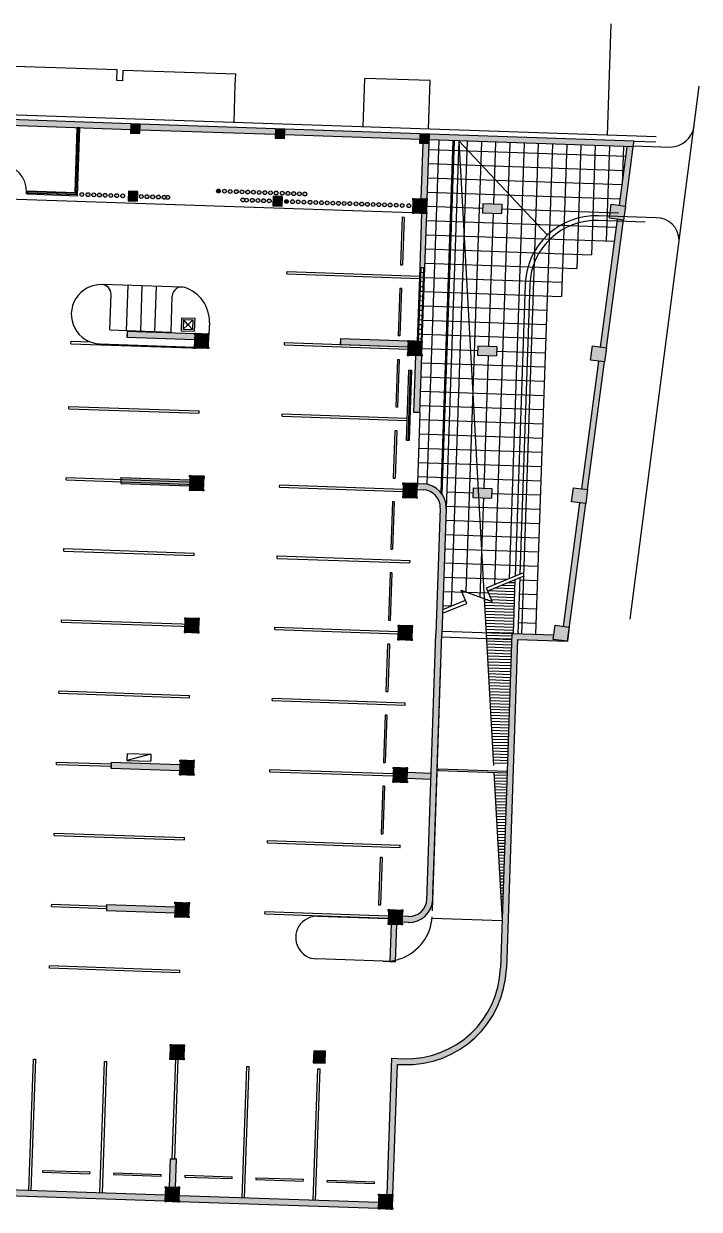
# Model space of a CAD drawing. Extents: x -28 to 131, y -33 to 63.
# Drawn here: x 102.03 to 130.51, y 3.71 to 53.69 of the extents above; entities that cross this region are included whole.
import ezdxf

# ---------------------------------------------------------------- set-up
doc = ezdxf.new("R2010")
doc.units = 0
doc.header["$LTSCALE"] = 10
doc.layers.add('arq-proyeccion edificios anexos', color=8, linetype='Continuous')

# ---------------------------------------------------------------- blocks, each defined once
blk = doc.blocks.new('Torre Sur Sótano')
h = blk.add_hatch(color=256)
h.paths.add_polyline_path([(24.668, 9.559), (24.659, 9.309), (30.356, 9.113), (30.364, 9.363)])
h.paths.add_polyline_path([(30.764, 9.35), (30.755, 9.1), (36.252, 8.911), (36.261, 9.161)])
h.paths.add_polyline_path([(36.661, 9.147), (36.652, 8.897), (42.349, 8.702), (42.357, 8.951)])
h.paths.add_polyline_path([(42.757, 8.938), (42.748, 8.688), (48.445, 8.492), (48.454, 8.742)])
h.paths.add_polyline_path([(48.853, 8.728), (48.845, 8.478), (57.448, 8.183), (57.481, 8.432)])
for points in [[(36.661, 9.147), (36.261, 9.161), (36.247, 8.761), (36.647, 8.747)], [(42.757, 8.938), (42.357, 8.951), (42.343, 8.552), (42.743, 8.538)], [(48.853, 8.728), (48.454, 8.742), (48.44, 8.342), (48.84, 8.329)], [(48.84, 8.329), (48.59, 8.337), (48.509, 5.989), (48.759, 5.98)], [(57.448, 8.183), (57.197, 8.192), (56.868, 5.725), (57.116, 5.691)], [(36.563, 6.299), (36.163, 6.312), (36.149, 5.913), (36.549, 5.899)], [(40.043, 6.321, 1), (39.883, 6.327, 1)], [(42.659, 6.089), (42.259, 6.103), (42.246, 5.703), (42.645, 5.69)], [(48.759, 5.98), (48.159, 6.001), (48.139, 5.401), (48.738, 5.38)], [(42.908, 5.881, 1), (42.748, 5.886, 1)], [(48.46, 3.089), (48.659, 3.082), (48.738, 5.38), (48.539, 5.387)], [(36.11, 0.411), (36.102, 0.161), (38.95, 0.063), (38.959, 0.313)], [(39.558, 0.292), (38.959, 0.313), (38.938, -0.287), (39.538, -0.307)], [(48.553, -0.017), (47.953, 0.004), (47.933, -0.596), (48.532, -0.616)], [(48.532, -0.616), (48.283, -0.608), (48.2, -3.006), (48.45, -3.015)], [(56.24, -0.879), (55.993, -0.846), (55.276, -6.228), (55.524, -6.261)], [(39.352, -5.704), (38.753, -5.683), (38.732, -6.283), (39.332, -6.304)], [(48.347, -6.013), (47.747, -5.992), (47.727, -6.592), (48.327, -6.613)], [(48.746, -23.537, -0.414214), (47.971, -24.261), (47.721, -24.252), (47.712, -24.502), (47.962, -24.511, 0.414214), (48.996, -23.546), (49.38, -12.352), (49.562, -7.055, 0.414214), (48.597, -6.022), (48.347, -6.013), (48.339, -6.263), (48.588, -6.271, -0.414214), (49.312, -7.047), (49.13, -12.344)], [(55.444, -6.856), (55.197, -6.823), (54.503, -12.031), (54.751, -12.064)], [(39.146, -11.701), (38.547, -11.68), (38.526, -12.28), (39.126, -12.3)], [(48.141, -12.009), (47.542, -11.989), (47.521, -12.589), (48.121, -12.609)], [(38.335, -17.851), (35.437, -17.752), (35.428, -18.002), (38.326, -18.101)], [(38.941, -17.697), (38.341, -17.676), (38.32, -18.276), (38.92, -18.297)], [(47.935, -18.006), (47.336, -17.985), (47.315, -18.585), (47.915, -18.606)], [(51.848, -26.445, -0.414214), (47.765, -30.257), (47.265, -30.24), (47.263, -30.29), (49.043, -30.351, 0.326113), (52.098, -26.454), (52.372, -18.458), (52.122, -18.45)], [(48.92, -18.465), (48.929, -18.215), (47.929, -18.181), (47.921, -18.431)], [(38.129, -23.858), (35.24, -23.759), (35.232, -24.008), (38.12, -24.108)], [(38.735, -23.693), (38.135, -23.673), (38.114, -24.273), (38.714, -24.293)], [(47.729, -24.002), (47.13, -23.982), (47.109, -24.581), (47.709, -24.602)], [(47.484, -24.594), (47.234, -24.586), (47.18, -26.156), (47.43, -26.165)], [(38.529, -29.69), (37.929, -29.669), (37.908, -30.269), (38.508, -30.29)], [(44.473, -29.944), (43.974, -29.927), (43.957, -30.427), (44.456, -30.444)], [(47.068, -35.987), (47.317, -35.995), (47.506, -30.499), (47.756, -30.507, 0.077616), (49.043, -30.351), (47.263, -30.29)], [(38.323, -35.686), (37.723, -35.666), (37.702, -36.265), (38.302, -36.286)], [(47.317, -35.995), (46.718, -35.975), (46.697, -36.574), (47.297, -36.595)]]:
    blk.add_hatch(color=256).paths.add_polyline_path(points)
h = blk.add_hatch(color=256)
h.paths.add_polyline_path([(36.001, 6.118, 1), (35.841, 6.123, 1)])
h.paths.add_polyline_path([(35.75, 6.127, 1), (35.59, 6.132, 1)])
h.paths.add_polyline_path([(35.338, 6.141, 1), (35.498, 6.135, 1)])
h.paths.add_polyline_path([(35.098, 6.149, 1), (35.258, 6.143, 1)])
h.paths.add_polyline_path([(34.859, 6.157, 1), (35.018, 6.152, 1)])
h.paths.add_polyline_path([(34.779, 6.16, 1), (34.619, 6.165, 1)])
h.paths.add_polyline_path([(34.539, 6.168, 1), (34.379, 6.174, 1)])
h.paths.add_polyline_path([(34.28, 6.177, 1), (34.12, 6.183, 1)])
h = blk.add_hatch(color=256)
edge = h.paths.add_edge_path()
edge.add_arc((37.825, 6.055), 0.08, 0, 360)
edge = h.paths.add_edge_path()
edge.add_arc((37.664, 6.061), 0.08, 0, 360)
edge = h.paths.add_edge_path()
edge.add_arc((37.425, 6.069), 0.08, 0, 360)
edge = h.paths.add_edge_path()
edge.add_arc((37.185, 6.077), 0.08, 0, 360)
edge = h.paths.add_edge_path()
edge.add_arc((36.945, 6.086), 0.08, 0, 360)
edge = h.paths.add_edge_path()
edge.add_arc((36.705, 6.094), 0.08, 0, 360)
h = blk.add_hatch(color=256)
h.paths.add_polyline_path([(40.293, 6.313, 1), (40.134, 6.318, 1)])
h.paths.add_polyline_path([(40.533, 6.305, 1), (40.373, 6.31, 1)])
h.paths.add_polyline_path([(40.792, 6.296, 1), (40.633, 6.301, 1)])
h.paths.add_polyline_path([(41.032, 6.287, 1), (40.872, 6.293, 1)])
h.paths.add_polyline_path([(41.272, 6.279, 1), (41.112, 6.285, 1)])
h.paths.add_polyline_path([(41.512, 6.271, 1), (41.352, 6.276, 1)])
h.paths.add_polyline_path([(41.752, 6.263, 1), (41.592, 6.268, 1)])
h.paths.add_polyline_path([(41.992, 6.255, 1), (41.832, 6.26, 1)])
h.paths.add_polyline_path([(42.232, 6.246, 1), (42.072, 6.252, 1)])
h.paths.add_polyline_path([(42.471, 6.238, 1), (42.312, 6.244, 1)])
h.paths.add_polyline_path([(42.731, 6.229, 1), (42.571, 6.235, 1)])
h.paths.add_polyline_path([(42.97, 6.221, 1), (42.811, 6.226, 1)])
h.paths.add_polyline_path([(43.21, 6.213, 1), (43.05, 6.218, 1)])
h.paths.add_polyline_path([(43.45, 6.204, 1), (43.29, 6.21, 1)])
h.paths.add_polyline_path([(43.678, 6.197, 1), (43.518, 6.202, 1)])
h = blk.add_hatch(color=256)
edge = h.paths.add_edge_path()
edge.add_arc((40.983, 5.947), 0.08, 0, 360)
edge = h.paths.add_edge_path()
edge.add_arc((41.144, 5.941), 0.08, 0, 360)
edge = h.paths.add_edge_path()
edge.add_arc((41.384, 5.933), 0.08, 0, 360)
edge = h.paths.add_edge_path()
edge.add_arc((41.624, 5.925), 0.08, 0, 360)
edge = h.paths.add_edge_path()
edge.add_arc((41.864, 5.917), 0.08, 0, 360)
edge = h.paths.add_edge_path()
edge.add_arc((42.103, 5.908), 0.08, 0, 360)
h = blk.add_hatch(color=256)
h.paths.add_polyline_path([(43.002, 5.877, 1), (43.162, 5.872, 1)])
h.paths.add_polyline_path([(43.242, 5.869, 1), (43.402, 5.864, 1)])
h.paths.add_polyline_path([(43.482, 5.861, 1), (43.642, 5.856, 1)])
h.paths.add_polyline_path([(43.741, 5.852, 1), (43.901, 5.847, 1)])
h.paths.add_polyline_path([(43.981, 5.844, 1), (44.141, 5.838, 1)])
h.paths.add_polyline_path([(44.381, 5.83, 1), (44.221, 5.836, 1)])
h.paths.add_polyline_path([(44.46, 5.827, 1), (44.62, 5.822, 1)])
h.paths.add_polyline_path([(44.86, 5.814, 1), (44.7, 5.819, 1)])
h.paths.add_polyline_path([(45.1, 5.805, 1), (44.94, 5.811, 1)])
h.paths.add_polyline_path([(45.34, 5.797, 1), (45.18, 5.803, 1)])
h.paths.add_polyline_path([(45.58, 5.789, 1), (45.42, 5.794, 1)])
h.paths.add_polyline_path([(45.839, 5.78, 1), (45.679, 5.786, 1)])
h.paths.add_polyline_path([(46.079, 5.772, 1), (45.919, 5.777, 1)])
h.paths.add_polyline_path([(46.159, 5.769, 1), (46.319, 5.764, 1)])
h.paths.add_polyline_path([(46.399, 5.761, 1), (46.559, 5.755, 1)])
h.paths.add_polyline_path([(46.798, 5.747, 1), (46.638, 5.753, 1)])
h.paths.add_polyline_path([(46.878, 5.744, 1), (47.038, 5.739, 1)])
h.paths.add_polyline_path([(47.278, 5.731, 1), (47.118, 5.736, 1)])
h.paths.add_polyline_path([(47.528, 5.722, 1), (47.368, 5.728, 1)])
h.paths.add_polyline_path([(47.782, 5.713, 1), (47.622, 5.719, 1)])
h.paths.add_polyline_path([(47.904, 5.709, 1), (48.064, 5.704, 1)])
h = blk.add_hatch(color=256)
h.paths.add_polyline_path([(51.904, 5.772), (51.104, 5.799), (51.097, 5.599), (51.897, 5.572)])
h.paths.add_polyline_path([(51.897, 5.572), (51.097, 5.599), (51.09, 5.4), (51.89, 5.372)])
h = blk.add_hatch(color=256)
h.paths.add_polyline_path([(57.116, 5.691), (56.521, 5.771), (56.454, 5.265), (57.056, 5.245)])
h.paths.add_polyline_path([(57.056, 5.245), (56.454, 5.265), (56.442, 5.176), (57.037, 5.097)])
h = blk.add_hatch(color=256)
h.paths.add_polyline_path([(57.037, 5.097), (56.789, 5.13), (56.779, 5.054), (57.03, 5.046)])
h.paths.add_polyline_path([(57.03, 5.046), (56.779, 5.054), (56.072, -0.252), (56.32, -0.285)])
h = blk.add_hatch(color=256)
h.paths.add_polyline_path([(47.945, -0.246), (47.953, 0.004), (45.105, 0.102), (45.096, -0.148)])
h.paths.add_polyline_path([(35.848, -5.759), (35.84, -6.009), (38.738, -6.108), (38.747, -5.858)])
h = blk.add_hatch(color=256)
h.paths.add_polyline_path([(51.698, -0.225), (50.898, -0.197), (50.891, -0.397), (51.691, -0.424)])
h.paths.add_polyline_path([(51.691, -0.424), (50.891, -0.397), (50.884, -0.597), (51.684, -0.624)])
h = blk.add_hatch(color=256)
h.paths.add_polyline_path([(56.32, -0.285), (55.725, -0.205), (55.678, -0.561), (56.28, -0.582)])
h.paths.add_polyline_path([(56.28, -0.582), (55.678, -0.561), (55.646, -0.8), (56.24, -0.879)])
h = blk.add_hatch(color=256)
h.paths.add_polyline_path([(51.492, -6.221), (50.692, -6.194), (50.685, -6.393), (51.485, -6.421)])
h.paths.add_polyline_path([(51.485, -6.421), (50.685, -6.393), (50.679, -6.593), (51.478, -6.621)])
h = blk.add_hatch(color=256)
h.paths.add_polyline_path([(55.524, -6.261), (54.929, -6.182), (54.881, -6.538), (55.484, -6.558)])
h.paths.add_polyline_path([(55.484, -6.558), (54.881, -6.538), (54.85, -6.776), (55.444, -6.856)])
h = blk.add_hatch(color=256)
h.paths.add_polyline_path([(54.751, -12.064), (54.156, -11.985), (54.085, -12.514), (54.688, -12.534)])
h.paths.add_polyline_path([(54.688, -12.534), (54.085, -12.514), (54.077, -12.58), (54.671, -12.659)])
h = blk.add_hatch(color=256)
h.paths.add_polyline_path([(54.077, -12.58), (54.085, -12.514), (52.328, -12.453), (52.122, -18.45), (52.372, -18.458), (52.574, -12.587), (54.671, -12.659)])
h.paths.add_polyline_path([(54.102, -12.389), (52.333, -12.329), (52.328, -12.453), (54.085, -12.514)])
h = blk.add_hatch(color=256)
h.paths.add_polyline_path([(38.189, -34.481), (38.064, -34.477), (38.023, -35.676), (38.148, -35.68)])
h.paths.add_polyline_path([(38.064, -34.477), (37.939, -34.473), (37.898, -35.672), (38.023, -35.676)])
h = blk.add_hatch(color=256)
h.paths.add_polyline_path([(37.711, -36.016), (29.316, -35.727), (29.307, -35.977), (37.702, -36.265)])
h.paths.add_polyline_path([(46.706, -36.325), (38.311, -36.036), (38.302, -36.286), (46.697, -36.574)])
for p, q in [((56.356, 8.672), (56.517, 13.378)), ((35.688, 11.432), (30.941, 11.595)), ((35.673, 10.982), (35.688, 11.432)), ((35.923, 10.973), (35.938, 11.423)), ((35.938, 11.423), (40.685, 11.26)), ((40.67, 10.81), (40.685, 11.26)), ((46.062, 9.026), (46.132, 11.073)), ((48.881, 10.979), (46.132, 11.073)), ((35.923, 10.973), (35.673, 10.982)), ((40.615, 9.213), (40.67, 10.81)), ((48.81, 8.932), (48.881, 10.979)), ((57.321, -11.719), (60.231, 10.744)), ((58.411, 8.602), (24.275, 9.774)), ((36.252, 8.911), (30.755, 9.1)), ((36.261, 9.161), (30.764, 9.35)), ((42.357, 8.951), (36.661, 9.147)), ((33.994, 8.989), (33.9, 6.25)), ((33.928, 6.219), (34.023, 8.987)), ((33.987, 6.157), (34.084, 8.985)), ((34.113, 8.984), (33.994, 8.989)), ((34.015, 6.126), (34.113, 8.984)), ((42.349, 8.702), (36.652, 8.897)), ((48.445, 8.492), (42.748, 8.688)), ((48.454, 8.742), (42.757, 8.938)), ((57.481, 8.432), (48.853, 8.728)), ((48.509, 5.989), (48.59, 8.337)), ((49.245, 8.465), (48.746, -6.038)), ((48.759, 5.98), (48.84, 8.329)), ((48.831, 8.079), (57.144, 7.793)), ((57.448, 8.183), (48.845, 8.478)), ((49.844, 8.444), (49.335, -6.386)), ((49.894, 8.442), (49.383, -6.449)), ((50.094, 8.436), (49.562, -7.055)), ((50.444, 8.424), (49.771, -11.174)), ((53.83, 4.467), (50.094, 8.436)), ((50.094, 8.436), (51.164, -10.855)), ((51.043, 8.403), (50.392, -10.574)), ((51.643, 8.382), (51.554, 5.784)), ((52.243, 8.362), (51.603, -10.27)), ((52.842, 8.341), (52.212, -10.019)), ((53.442, 8.321), (52.816, -9.919)), ((54.042, 8.3), (53.332, -12.363)), ((54.641, 8.279), (54.422, 1.883)), ((55.241, 8.259), (55.063, 3.062)), ((55.841, 8.238), (55.683, 3.641)), ((56.44, 8.218), (56.303, 4.22)), ((56.868, 5.725), (57.197, 8.192)), ((57.04, 8.197), (56.985, 6.605)), ((57.116, 5.691), (57.448, 8.183)), ((57.448, 8.183), (57.481, 8.432)), ((57.454, 8.233), (58.995, 8.18)), ((57.481, 8.432), (58.394, 8.401)), ((48.81, 7.479), (57.064, 7.196)), ((48.79, 6.879), (56.984, 6.598)), ((48.539, 5.387), (24.753, 6.204)), ((31.867, 6.21), (31.87, 6.31)), ((31.907, 6.209), (31.867, 6.21)), ((31.87, 6.31), (31.91, 6.308)), ((31.911, 6.318), (31.907, 6.199)), ((31.911, 6.318), (31.907, 6.199)), ((31.91, 6.308), (31.907, 6.209)), ((31.907, 6.199), (34.015, 6.126)), ((33.987, 6.157), (31.908, 6.228)), ((33.928, 6.219), (31.91, 6.289)), ((33.9, 6.25), (31.911, 6.318)), ((48.769, 6.28), (56.905, 6)), ((48.749, 5.68), (48.549, 5.687)), ((48.749, 5.68), (51.097, 5.599)), ((51.104, 5.799), (51.09, 5.4)), ((51.104, 5.799), (51.904, 5.772)), ((51.904, 5.772), (51.89, 5.372)), ((51.897, 5.572), (56.825, 5.403)), ((56.442, 5.176), (56.521, 5.771)), ((56.521, 5.771), (57.116, 5.691)), ((57.116, 5.691), (57.037, 5.097)), ((47.707, 5.216), (47.638, 3.217)), ((47.782, 5.213), (47.707, 5.216)), ((47.782, 5.213), (47.713, 3.214)), ((48.46, 3.089), (48.539, 5.387)), ((48.659, 3.082), (48.738, 5.38)), ((48.728, 5.08), (56.745, 4.805)), ((51.09, 5.4), (51.89, 5.372)), ((51.54, 5.384), (51.348, -0.213)), ((57.943, 5.014), (55.982, 5.081)), ((58.419, 5.198), (55.989, 5.281)), ((56.072, -0.252), (56.789, 5.13)), ((56.32, -0.285), (57.037, 5.097)), ((57.037, 5.097), (56.442, 5.176)), ((48.707, 4.481), (56.666, 4.208)), ((48.687, 3.881), (55.683, 3.641)), ((47.638, 3.217), (47.713, 3.214)), ((48.353, -0.01), (48.46, 3.089)), ((48.393, -0.011), (48.5, 3.087)), ((48.659, 3.082), (48.46, 3.089)), ((48.513, -0.015), (48.619, 3.083)), ((48.553, -0.017), (48.659, 3.082)), ((48.666, 3.282), (55.063, 3.062)), ((42.847, 2.831), (42.851, 2.931)), ((42.847, 2.831), (48.444, 2.639)), ((42.851, 2.931), (48.448, 2.739)), ((48.646, 2.682), (48.446, 2.689)), ((48.653, 2.882), (48.453, 2.889)), ((48.646, 2.682), (54.442, 2.483)), ((35.082, 2.393), (38.406, 2.279)), ((36.081, 0.428), (36.147, 2.357)), ((36.081, 0.428), (36.147, 2.357)), ((36.081, 0.428), (36.147, 2.357)), ((36.081, 0.428), (36.147, 2.357)), ((36.681, 0.407), (36.747, 2.336)), ((36.681, 0.407), (36.747, 2.336)), ((36.681, 0.407), (36.747, 2.336)), ((36.681, 0.407), (36.747, 2.336)), ((37.28, 0.387), (37.346, 2.315)), ((37.28, 0.387), (37.346, 2.315)), ((37.28, 0.387), (37.346, 2.315)), ((37.28, 0.387), (37.346, 2.315)), ((47.604, 2.217), (47.536, 0.219)), ((47.679, 2.215), (47.604, 2.217)), ((47.679, 2.215), (47.61, 0.216)), ((48.625, 2.082), (48.425, 2.089)), ((48.632, 2.282), (48.432, 2.289)), ((48.639, 2.482), (48.439, 2.489)), ((48.625, 2.082), (54.422, 1.883)), ((52.888, 2.386), (52.466, -9.914)), ((53.088, 2.379), (52.669, -9.83)), ((35.38, 0.468), (35.432, 1.964)), ((37.96, 0.379), (38.012, 1.892)), ((48.611, 1.682), (48.412, 1.689)), ((48.618, 1.882), (48.418, 1.889)), ((48.591, 1.083), (48.391, 1.09)), ((48.598, 1.283), (48.398, 1.29)), ((48.605, 1.483), (48.405, 1.489)), ((48.605, 1.483), (53.801, 1.304)), ((38.406, 0.98), (38.387, 0.431)), ((38.406, 0.98), (38.956, 0.961)), ((38.478, 0.903), (38.465, 0.503)), ((38.465, 0.503), (38.65, 0.676)), ((38.465, 0.503), (38.864, 0.489)), ((38.651, 0.717), (38.478, 0.903)), ((38.478, 0.903), (38.878, 0.889)), ((38.864, 0.489), (38.691, 0.675)), ((38.692, 0.716), (38.878, 0.889)), ((38.878, 0.889), (38.864, 0.489)), ((38.956, 0.961), (38.937, 0.412)), ((39.575, 0.78), (39.559, 0.309)), ((48.577, 0.683), (48.377, 0.69)), ((48.584, 0.883), (48.384, 0.89)), ((48.584, 0.883), (53.781, 0.704)), ((35.38, 0.468), (37.96, 0.379)), ((36.11, 0.411), (36.102, 0.161)), ((36.102, 0.161), (38.95, 0.063)), ((36.11, 0.411), (36.104, 0.211)), ((36.11, 0.411), (38.959, 0.313)), ((38.387, 0.431), (38.937, 0.412)), ((45.105, 0.102), (45.096, -0.148)), ((45.105, 0.102), (45.098, -0.098)), ((45.105, 0.102), (47.953, 0.004)), ((47.61, 0.216), (47.536, 0.219)), ((48.556, 0.083), (48.357, 0.09)), ((48.563, 0.283), (48.363, 0.29)), ((48.57, 0.483), (48.37, 0.49)), ((48.563, 0.283), (53.76, 0.105)), ((33.741, -0.111), (33.745, -0.011)), ((33.741, -0.111), (39.238, -0.3)), ((33.745, -0.011), (34.558, -0.039)), ((34.96, -0.12), (38.969, -0.258)), ((42.744, -0.167), (42.748, -0.067)), ((42.744, -0.167), (47.941, -0.346)), ((42.748, -0.067), (47.945, -0.246)), ((45.096, -0.148), (47.945, -0.246)), ((48.543, -0.316), (50.891, -0.397)), ((50.898, -0.197), (50.884, -0.597)), ((50.898, -0.197), (51.698, -0.225)), ((51.698, -0.225), (51.684, -0.624)), ((51.691, -0.424), (53.74, -0.495)), ((55.646, -0.8), (55.725, -0.205)), ((55.725, -0.205), (56.32, -0.285)), ((56.32, -0.285), (56.24, -0.879)), ((47.501, -0.781), (47.433, -2.78)), ((47.501, -0.781), (47.576, -0.783)), ((47.576, -0.783), (47.507, -2.782)), ((48.2, -3.006), (48.283, -0.608)), ((48.45, -3.015), (48.532, -0.616)), ((48.522, -0.916), (53.719, -1.094)), ((50.884, -0.597), (51.684, -0.624)), ((51.334, -0.612), (51.142, -6.209)), ((55.276, -6.228), (55.993, -0.846)), ((55.524, -6.261), (56.24, -0.879)), ((56.24, -0.879), (55.646, -0.8)), ((47.887, -4.177), (47.988, -1.233)), ((47.952, -4.179), (48.053, -1.235)), ((48.118, -1.237), (47.988, -1.233)), ((48.017, -4.181), (48.118, -1.237)), ((48.502, -1.516), (53.698, -1.694)), ((48.481, -2.115), (53.678, -2.294)), ((33.647, -2.857), (33.65, -2.757)), ((33.647, -2.857), (39.144, -3.045)), ((33.65, -2.757), (39.147, -2.945)), ((39.144, -3.045), (39.147, -2.945)), ((47.433, -2.78), (47.507, -2.782)), ((48.46, -2.715), (53.657, -2.893)), ((42.641, -3.165), (42.645, -3.066)), ((42.641, -3.165), (47.915, -3.347)), ((42.645, -3.066), (47.919, -3.247)), ((48.45, -3.015), (48.2, -3.006)), ((48.45, -3.015), (48.347, -6.013)), ((48.44, -3.315), (53.637, -3.493)), ((47.398, -3.779), (47.33, -5.778)), ((47.473, -3.782), (47.398, -3.779)), ((47.473, -3.782), (47.405, -5.78)), ((48.419, -3.914), (53.616, -4.093)), ((47.887, -4.177), (48.017, -4.181)), ((48.399, -4.514), (53.596, -4.692)), ((48.378, -5.114), (53.575, -5.292)), ((33.544, -5.855), (33.547, -5.755)), ((33.544, -5.855), (39.041, -6.044)), ((33.547, -5.755), (39.044, -5.944)), ((35.848, -5.759), (35.84, -6.009)), ((35.848, -5.784), (35.841, -5.984)), ((35.848, -5.759), (38.747, -5.858)), ((39.041, -6.044), (39.044, -5.944)), ((47.33, -5.778), (47.405, -5.78)), ((48.357, -5.713), (53.554, -5.892)), ((35.84, -6.009), (38.738, -6.108)), ((42.539, -6.164), (42.542, -6.064)), ((42.539, -6.164), (47.735, -6.342)), ((42.542, -6.064), (47.739, -6.242)), ((48.339, -6.263), (48.588, -6.271)), ((48.347, -6.013), (48.597, -6.022)), ((49.586, -6.356), (50.685, -6.393)), ((50.692, -6.194), (50.679, -6.593)), ((50.692, -6.194), (51.492, -6.221)), ((51.492, -6.221), (51.478, -6.621)), ((51.485, -6.421), (53.534, -6.491)), ((54.85, -6.776), (54.929, -6.182)), ((54.929, -6.182), (55.524, -6.261)), ((55.524, -6.261), (55.444, -6.856)), ((47.295, -6.777), (47.227, -8.776)), ((47.37, -6.78), (47.295, -6.777)), ((47.37, -6.78), (47.302, -8.779)), ((49.56, -6.955), (53.513, -7.091)), ((50.679, -6.593), (51.478, -6.621)), ((51.128, -6.609), (50.985, -10.79)), ((54.503, -12.031), (55.197, -6.823)), ((54.671, -12.659), (55.444, -6.856)), ((55.444, -6.856), (54.85, -6.776)), ((49.312, -7.047), (49.13, -12.344)), ((49.562, -7.055), (49.38, -12.352)), ((49.545, -7.555), (53.493, -7.691)), ((49.524, -8.155), (53.472, -8.29)), ((33.441, -8.853), (33.444, -8.753)), ((33.441, -8.853), (38.938, -9.042)), ((33.444, -8.753), (38.941, -8.942)), ((38.938, -9.042), (38.941, -8.942)), ((47.227, -8.776), (47.302, -8.779)), ((49.504, -8.754), (53.451, -8.89)), ((42.436, -9.162), (42.439, -9.062)), ((42.436, -9.162), (48.032, -9.354)), ((42.439, -9.062), (48.036, -9.254)), ((48.032, -9.354), (48.036, -9.254)), ((49.483, -9.354), (53.431, -9.49)), ((47.192, -9.776), (47.124, -11.774)), ((47.267, -9.778), (47.192, -9.776)), ((47.267, -9.778), (47.199, -11.777)), ((49.463, -9.954), (52.146, -10.046)), ((51.262, -10.41), (52.799, -9.777)), ((51.315, -10.538), (52.855, -9.903)), ((52.663, -9.982), (52.583, -12.337)), ((52.816, -9.919), (52.732, -12.342)), ((51.495, -10.976), (51.262, -10.41)), ((52.447, -10.448), (51.602, -10.419)), ((52.452, -10.323), (51.882, -10.304)), ((52.456, -10.199), (52.162, -10.188)), ((52.46, -10.065), (52.383, -12.33)), ((52.46, -10.074), (52.442, -10.073)), ((52.661, -10.063), (53.41, -10.089)), ((49.416, -11.321), (50.372, -10.926)), ((49.442, -10.553), (51.348, -10.619)), ((50.427, -11.059), (50.198, -10.503)), ((50.198, -10.503), (51.495, -10.976)), ((51.164, -10.855), (51.554, -17.89)), ((51.314, -10.91), (51.167, -10.905)), ((52.443, -10.573), (51.322, -10.535)), ((52.439, -10.698), (51.365, -10.661)), ((52.434, -10.823), (51.418, -10.788)), ((52.43, -10.948), (51.47, -10.915)), ((52.64, -10.663), (53.39, -10.689)), ((49.41, -11.478), (50.427, -11.059)), ((49.421, -11.153), (49.792, -11.166)), ((52.426, -11.073), (51.174, -11.03)), ((52.422, -11.198), (51.181, -11.155)), ((52.417, -11.323), (51.188, -11.281)), ((52.413, -11.448), (51.195, -11.406)), ((52.619, -11.263), (53.369, -11.288)), ((33.338, -11.851), (33.341, -11.751)), ((33.338, -11.851), (38.835, -12.04)), ((33.341, -11.751), (38.838, -11.94)), ((38.835, -12.04), (38.838, -11.94)), ((47.124, -11.774), (47.199, -11.777)), ((52.409, -11.573), (51.202, -11.531)), ((52.404, -11.698), (51.209, -11.657)), ((52.4, -11.823), (51.216, -11.782)), ((52.396, -11.947), (51.223, -11.907)), ((52.599, -11.862), (53.348, -11.888)), ((54.077, -12.58), (54.156, -11.985)), ((54.156, -11.985), (54.751, -12.064)), ((42.333, -12.16), (42.336, -12.06)), ((42.333, -12.16), (47.529, -12.339)), ((42.336, -12.06), (47.533, -12.239)), ((48.744, -23.582), (49.13, -12.344)), ((48.994, -23.59), (49.38, -12.352)), ((49.376, -12.477), (52.324, -12.578)), ((49.384, -12.227), (52.333, -12.329)), ((52.392, -12.072), (51.23, -12.032)), ((52.387, -12.197), (51.236, -12.158)), ((52.383, -12.322), (51.243, -12.283)), ((52.329, -12.445), (51.25, -12.408)), ((52.333, -12.329), (51.848, -26.445)), ((52.333, -12.329), (54.102, -12.389)), ((54.751, -12.064), (54.671, -12.659)), ((47.089, -12.774), (47.021, -14.773)), ((47.164, -12.776), (47.089, -12.774)), ((47.164, -12.776), (47.096, -14.775)), ((52.324, -12.57), (51.257, -12.534)), ((52.32, -12.695), (51.264, -12.659)), ((52.316, -12.82), (51.271, -12.784)), ((52.311, -12.945), (51.278, -12.91)), ((52.574, -12.587), (52.098, -26.454)), ((52.574, -12.587), (54.671, -12.659)), ((54.671, -12.659), (54.077, -12.58)), ((52.307, -13.07), (51.285, -13.035)), ((52.303, -13.195), (51.292, -13.16)), ((52.299, -13.32), (51.299, -13.286)), ((52.294, -13.445), (51.306, -13.411)), ((49.003, -23.337), (49.339, -13.551)), ((52.29, -13.57), (51.313, -13.536)), ((52.286, -13.695), (51.32, -13.662)), ((52.281, -13.82), (51.327, -13.787)), ((52.277, -13.945), (51.334, -13.912)), ((52.273, -14.07), (51.341, -14.037)), ((52.269, -14.194), (51.348, -14.163)), ((52.264, -14.319), (51.355, -14.288)), ((52.26, -14.444), (51.362, -14.413)), ((33.235, -14.849), (33.238, -14.75)), ((33.235, -14.849), (38.732, -15.038)), ((33.238, -14.75), (38.735, -14.938)), ((38.732, -15.038), (38.735, -14.938)), ((47.021, -14.773), (47.096, -14.775)), ((52.256, -14.569), (51.369, -14.539)), ((52.251, -14.694), (51.376, -14.664)), ((52.247, -14.819), (51.382, -14.789)), ((52.243, -14.944), (51.389, -14.915)), ((42.23, -15.158), (42.233, -15.058)), ((42.23, -15.158), (47.826, -15.351)), ((42.233, -15.058), (47.83, -15.251)), ((47.826, -15.351), (47.83, -15.251)), ((52.239, -15.069), (51.396, -15.04)), ((52.234, -15.194), (51.403, -15.165)), ((52.23, -15.319), (51.41, -15.291)), ((52.226, -15.444), (51.417, -15.416)), ((46.986, -15.772), (46.918, -17.771)), ((47.061, -15.775), (46.986, -15.772)), ((47.061, -15.775), (46.993, -17.773)), ((52.221, -15.569), (51.424, -15.541)), ((52.217, -15.694), (51.431, -15.667)), ((52.213, -15.818), (51.438, -15.792)), ((52.209, -15.943), (51.445, -15.917)), ((52.204, -16.068), (51.452, -16.042)), ((52.2, -16.193), (51.459, -16.168)), ((52.196, -16.318), (51.466, -16.293)), ((52.191, -16.443), (51.473, -16.418)), ((52.187, -16.568), (51.48, -16.544)), ((52.183, -16.693), (51.487, -16.669)), ((52.178, -16.818), (51.494, -16.794)), ((52.174, -16.943), (51.501, -16.92)), ((36.113, -17.385), (36.102, -17.685)), ((37.112, -17.419), (36.102, -17.685)), ((36.113, -17.385), (37.112, -17.419)), ((37.112, -17.419), (37.102, -17.719)), ((52.17, -17.068), (51.508, -17.045)), ((52.166, -17.193), (51.515, -17.17)), ((52.161, -17.318), (51.522, -17.296)), ((52.157, -17.443), (51.528, -17.421)), ((33.132, -17.848), (33.135, -17.748)), ((33.132, -17.848), (35.441, -17.927)), ((33.135, -17.748), (35.444, -17.827)), ((35.437, -17.752), (35.428, -18.002)), ((35.436, -17.777), (35.429, -17.977)), ((35.437, -17.752), (38.335, -17.851)), ((36.102, -17.685), (37.102, -17.719)), ((46.918, -17.771), (46.993, -17.773)), ((52.153, -17.567), (51.535, -17.546)), ((52.148, -17.692), (51.542, -17.672)), ((52.144, -17.817), (51.549, -17.797)), ((35.428, -18.002), (38.326, -18.101)), ((42.127, -18.157), (42.13, -18.057)), ((42.127, -18.157), (47.324, -18.335)), ((42.13, -18.057), (47.327, -18.235)), ((47.921, -18.431), (48.92, -18.465)), ((47.929, -18.181), (48.929, -18.215)), ((49.229, -18.051), (49.227, -18.11)), ((49.227, -18.11), (52.13, -18.21)), ((52.132, -18.151), (49.229, -18.051)), ((52.132, -18.151), (49.229, -18.051)), ((51.571, -18.191), (51.917, -24.428)), ((52.127, -18.317), (51.577, -18.298)), ((52.123, -18.442), (51.584, -18.423)), ((52.13, -18.21), (52.132, -18.151)), ((46.883, -18.77), (46.815, -20.769)), ((46.958, -18.773), (46.883, -18.77)), ((46.958, -18.773), (46.89, -20.772)), ((52.118, -18.567), (51.591, -18.549)), ((52.114, -18.692), (51.598, -18.674)), ((52.11, -18.817), (51.605, -18.799)), ((52.106, -18.942), (51.612, -18.925)), ((52.101, -19.067), (51.619, -19.05)), ((52.097, -19.191), (51.626, -19.175)), ((52.093, -19.316), (51.633, -19.301)), ((52.088, -19.441), (51.64, -19.426)), ((52.084, -19.566), (51.647, -19.551)), ((52.08, -19.691), (51.654, -19.677)), ((52.076, -19.816), (51.661, -19.802)), ((52.071, -19.941), (51.667, -19.927)), ((52.067, -20.066), (51.674, -20.052)), ((52.063, -20.191), (51.681, -20.178)), ((52.058, -20.316), (51.688, -20.303)), ((52.054, -20.441), (51.695, -20.428)), ((33.029, -20.846), (33.032, -20.746)), ((33.029, -20.846), (38.526, -21.035)), ((33.032, -20.746), (38.529, -20.935)), ((38.526, -21.035), (38.529, -20.935)), ((46.815, -20.769), (46.89, -20.772)), ((52.05, -20.566), (51.702, -20.554)), ((52.045, -20.691), (51.709, -20.679)), ((52.041, -20.816), (51.716, -20.804)), ((52.037, -20.94), (51.723, -20.93)), ((42.024, -21.155), (42.027, -21.055)), ((42.024, -21.155), (47.62, -21.347)), ((42.027, -21.055), (47.624, -21.247)), ((47.62, -21.347), (47.624, -21.247)), ((52.033, -21.065), (51.73, -21.055)), ((52.028, -21.19), (51.737, -21.18)), ((52.024, -21.315), (51.744, -21.306)), ((52.02, -21.44), (51.751, -21.431)), ((46.78, -21.768), (46.712, -23.767)), ((46.855, -21.771), (46.78, -21.768)), ((46.855, -21.771), (46.787, -23.77)), ((52.015, -21.565), (51.758, -21.556)), ((52.011, -21.69), (51.765, -21.682)), ((52.007, -21.815), (51.772, -21.807)), ((52.003, -21.94), (51.779, -21.932)), ((51.998, -22.065), (51.786, -22.057)), ((51.994, -22.19), (51.793, -22.183)), ((51.99, -22.315), (51.8, -22.308)), ((51.985, -22.44), (51.807, -22.433)), ((51.981, -22.565), (51.813, -22.559)), ((51.977, -22.689), (51.82, -22.684)), ((51.973, -22.814), (51.827, -22.809)), ((51.968, -22.939), (51.834, -22.935)), ((51.964, -23.064), (51.841, -23.06)), ((51.96, -23.189), (51.848, -23.185)), ((51.955, -23.314), (51.855, -23.311)), ((51.951, -23.439), (51.862, -23.436)), ((32.926, -23.844), (32.929, -23.744)), ((32.926, -23.844), (35.235, -23.923)), ((32.929, -23.744), (35.238, -23.824)), ((35.24, -23.759), (35.232, -24.008)), ((35.239, -23.784), (35.233, -23.983)), ((35.24, -23.759), (38.129, -23.858)), ((46.712, -23.767), (46.787, -23.77)), ((48.979, -24.028), (48.996, -23.546)), ((51.947, -23.564), (51.869, -23.561)), ((51.943, -23.689), (51.876, -23.687)), ((51.938, -23.814), (51.883, -23.812)), ((51.934, -23.939), (51.89, -23.937)), ((35.232, -24.008), (38.12, -24.108)), ((41.921, -24.153), (41.924, -24.053)), ((41.921, -24.153), (47.118, -24.332)), ((41.924, -24.053), (47.121, -24.232)), ((44.149, -24.248), (47.115, -24.35)), ((47.971, -24.261), (47.721, -24.252)), ((51.917, -24.446), (48.964, -24.345)), ((51.93, -24.064), (51.897, -24.062)), ((47.234, -24.586), (47.18, -26.156)), ((47.484, -24.594), (47.234, -24.586)), ((47.43, -26.165), (47.484, -24.594)), ((47.962, -24.511), (47.712, -24.502)), ((47.962, -24.511), (47.712, -24.502)), ((32.837, -26.443), (32.84, -26.343)), ((38.334, -26.631), (32.837, -26.443)), ((38.337, -26.531), (32.84, -26.343)), ((46.905, -26.147), (44.087, -26.05)), ((47.18, -26.156), (47.43, -26.165)), ((38.334, -26.631), (38.337, -26.531)), ((31.964, -35.818), (32.155, -30.272)), ((32.064, -35.822), (32.255, -30.275)), ((32.155, -30.272), (32.255, -30.275)), ((34.963, -35.921), (35.153, -30.374)), ((35.063, -35.925), (35.253, -30.378)), ((35.153, -30.374), (35.253, -30.378)), ((38.014, -34.475), (38.158, -30.278)), ((38.114, -34.479), (38.258, -30.281)), ((47.068, -35.987), (47.265, -30.24)), ((47.265, -30.24), (47.765, -30.257)), ((40.959, -36.127), (41.15, -30.58)), ((41.059, -36.131), (41.25, -30.584)), ((41.15, -30.58), (41.25, -30.584)), ((43.957, -36.23), (44.148, -30.683)), ((44.057, -36.234), (44.248, -30.687)), ((44.148, -30.683), (44.248, -30.687)), ((47.317, -35.995), (47.506, -30.499)), ((47.506, -30.499), (47.756, -30.507)), ((37.898, -35.672), (37.939, -34.473)), ((37.939, -34.473), (38.189, -34.481)), ((38.148, -35.68), (38.189, -34.481)), ((32.544, -34.963), (32.542, -35.038)), ((32.544, -34.963), (34.543, -35.031)), ((32.542, -35.038), (34.54, -35.106)), ((34.54, -35.106), (34.543, -35.031)), ((35.542, -35.066), (35.54, -35.141)), ((35.54, -35.141), (37.539, -35.209)), ((35.542, -35.066), (37.541, -35.134)), ((37.539, -35.209), (37.541, -35.134)), ((38.541, -35.169), (38.538, -35.244)), ((38.538, -35.244), (40.537, -35.312)), ((38.541, -35.169), (40.539, -35.237)), ((40.537, -35.312), (40.539, -35.237)), ((41.539, -35.272), (41.536, -35.346)), ((41.536, -35.346), (43.535, -35.415)), ((41.539, -35.272), (43.538, -35.34)), ((43.535, -35.415), (43.538, -35.34)), ((44.537, -35.375), (44.534, -35.449)), ((44.534, -35.449), (46.533, -35.518)), ((44.537, -35.375), (46.536, -35.443)), ((46.533, -35.518), (46.536, -35.443)), ((37.702, -36.265), (29.307, -35.977)), ((37.711, -36.016), (29.316, -35.727)), ((46.697, -36.574), (38.302, -36.286)), ((46.706, -36.325), (38.311, -36.036))]:
    blk.add_line(p, q)
for points in [[(36.661, 9.147), (36.261, 9.161), (36.247, 8.761), (36.647, 8.747)], [(42.757, 8.938), (42.357, 8.951), (42.343, 8.552), (42.743, 8.538)], [(48.853, 8.728), (48.454, 8.742), (48.44, 8.342), (48.84, 8.329)], [(36.563, 6.299), (36.163, 6.312), (36.149, 5.913), (36.549, 5.899)], [(42.659, 6.089), (42.259, 6.103), (42.246, 5.703), (42.645, 5.69)], [(48.759, 5.98), (48.159, 6.001), (48.139, 5.401), (48.738, 5.38)], [(48.209, 5.999), (48.159, 6.001), (48.158, 5.951), (48.148, 5.951), (48.15, 6.011), (48.21, 6.009)], [(48.709, 5.982), (48.759, 5.98), (48.757, 5.93), (48.767, 5.93), (48.769, 5.99), (48.709, 5.992)], [(48.189, 5.399), (48.139, 5.401), (48.14, 5.451), (48.13, 5.451), (48.128, 5.391), (48.188, 5.389)], [(48.688, 5.382), (48.738, 5.38), (48.74, 5.43), (48.75, 5.43), (48.748, 5.37), (48.688, 5.372)], [(39.558, 0.292), (38.959, 0.313), (38.938, -0.287), (39.538, -0.307)], [(39.009, 0.311), (38.959, 0.313), (38.957, 0.263), (38.947, 0.263), (38.949, 0.323), (39.009, 0.321)], [(39.508, 0.294), (39.558, 0.292), (39.557, 0.242), (39.567, 0.242), (39.569, 0.302), (39.509, 0.304)], [(48.553, -0.017), (47.953, 0.004), (47.933, -0.596), (48.532, -0.616)], [(48.003, 0.002), (47.953, 0.004), (47.952, -0.046), (47.942, -0.046), (47.944, 0.014), (48.004, 0.012)], [(38.988, -0.288), (38.938, -0.287), (38.94, -0.237), (38.93, -0.236), (38.928, -0.296), (38.988, -0.298)], [(39.488, -0.306), (39.538, -0.307), (39.539, -0.257), (39.549, -0.258), (39.547, -0.318), (39.487, -0.316)], [(48.503, -0.015), (48.553, -0.017), (48.551, -0.066), (48.561, -0.067), (48.563, -0.007), (48.503, -0.005)], [(47.983, -0.597), (47.933, -0.596), (47.935, -0.546), (47.925, -0.545), (47.922, -0.605), (47.982, -0.607)], [(48.482, -0.614), (48.532, -0.616), (48.534, -0.566), (48.544, -0.567), (48.542, -0.627), (48.482, -0.624)], [(39.352, -5.704), (38.753, -5.683), (38.732, -6.283), (39.332, -6.304)], [(38.803, -5.685), (38.753, -5.683), (38.751, -5.733), (38.741, -5.733), (38.743, -5.673), (38.803, -5.675)], [(39.302, -5.702), (39.352, -5.704), (39.351, -5.754), (39.361, -5.754), (39.363, -5.694), (39.303, -5.692)], [(48.347, -6.013), (47.747, -5.992), (47.727, -6.592), (48.327, -6.613)], [(47.797, -5.994), (47.747, -5.992), (47.746, -6.042), (47.736, -6.042), (47.738, -5.982), (47.798, -5.984)], [(38.782, -6.285), (38.732, -6.283), (38.734, -6.233), (38.724, -6.233), (38.722, -6.293), (38.782, -6.295)], [(39.282, -6.302), (39.332, -6.304), (39.334, -6.254), (39.344, -6.254), (39.341, -6.314), (39.281, -6.312)], [(48.297, -6.011), (48.347, -6.013), (48.345, -6.063), (48.355, -6.063), (48.357, -6.003), (48.297, -6.001)], [(47.777, -6.594), (47.727, -6.592), (47.729, -6.542), (47.719, -6.542), (47.717, -6.602), (47.776, -6.604)], [(48.277, -6.611), (48.327, -6.613), (48.328, -6.563), (48.338, -6.563), (48.336, -6.623), (48.276, -6.621)], [(39.146, -11.701), (38.547, -11.68), (38.526, -12.28), (39.126, -12.3)], [(38.597, -11.682), (38.547, -11.68), (38.545, -11.73), (38.535, -11.73), (38.537, -11.67), (38.597, -11.672)], [(39.096, -11.699), (39.146, -11.701), (39.145, -11.751), (39.155, -11.751), (39.157, -11.691), (39.097, -11.689)], [(48.141, -12.009), (47.542, -11.989), (47.521, -12.589), (48.121, -12.609)], [(47.591, -11.991), (47.542, -11.989), (47.54, -12.039), (47.53, -12.038), (47.532, -11.979), (47.592, -11.981)], [(38.576, -12.281), (38.526, -12.28), (38.528, -12.23), (38.518, -12.229), (38.516, -12.289), (38.576, -12.291)], [(39.076, -12.298), (39.126, -12.3), (39.128, -12.25), (39.138, -12.251), (39.136, -12.311), (39.076, -12.308)], [(48.091, -12.008), (48.141, -12.009), (48.139, -12.059), (48.149, -12.06), (48.151, -12), (48.092, -11.998)], [(47.571, -12.59), (47.521, -12.589), (47.523, -12.539), (47.513, -12.538), (47.511, -12.598), (47.571, -12.6)], [(48.071, -12.607), (48.121, -12.609), (48.122, -12.559), (48.132, -12.559), (48.13, -12.619), (48.07, -12.617)], [(38.941, -17.697), (38.341, -17.676), (38.32, -18.276), (38.92, -18.297)], [(38.391, -17.678), (38.341, -17.676), (38.339, -17.726), (38.329, -17.726), (38.331, -17.666), (38.391, -17.668)], [(38.891, -17.695), (38.941, -17.697), (38.939, -17.747), (38.949, -17.747), (38.951, -17.687), (38.891, -17.685)], [(47.935, -18.006), (47.336, -17.985), (47.315, -18.585), (47.915, -18.606)], [(47.386, -17.987), (47.336, -17.985), (47.334, -18.035), (47.324, -18.035), (47.326, -17.975), (47.386, -17.977)], [(38.37, -18.278), (38.32, -18.276), (38.322, -18.226), (38.312, -18.226), (38.31, -18.286), (38.37, -18.288)], [(38.87, -18.295), (38.92, -18.297), (38.922, -18.247), (38.932, -18.247), (38.93, -18.307), (38.87, -18.305)], [(47.885, -18.004), (47.935, -18.006), (47.934, -18.056), (47.943, -18.056), (47.946, -17.996), (47.886, -17.994)], [(47.365, -18.587), (47.315, -18.585), (47.317, -18.535), (47.307, -18.535), (47.305, -18.595), (47.365, -18.597)], [(47.865, -18.604), (47.915, -18.606), (47.916, -18.556), (47.926, -18.556), (47.924, -18.616), (47.864, -18.614)], [(38.735, -23.693), (38.135, -23.673), (38.114, -24.273), (38.714, -24.293)], [(38.185, -23.675), (38.135, -23.673), (38.133, -23.723), (38.123, -23.723), (38.125, -23.663), (38.185, -23.665)], [(38.685, -23.692), (38.735, -23.693), (38.733, -23.743), (38.743, -23.744), (38.745, -23.684), (38.685, -23.682)], [(47.729, -24.002), (47.13, -23.982), (47.109, -24.581), (47.709, -24.602)], [(47.18, -23.984), (47.13, -23.982), (47.128, -24.032), (47.118, -24.031), (47.12, -23.971), (47.18, -23.974)], [(47.679, -24.001), (47.729, -24.002), (47.728, -24.052), (47.738, -24.053), (47.74, -23.993), (47.68, -23.991)], [(38.164, -24.274), (38.114, -24.273), (38.116, -24.223), (38.106, -24.222), (38.104, -24.282), (38.164, -24.284)], [(38.664, -24.291), (38.714, -24.293), (38.716, -24.243), (38.726, -24.243), (38.724, -24.303), (38.664, -24.301)], [(47.159, -24.583), (47.109, -24.581), (47.111, -24.531), (47.101, -24.531), (47.099, -24.591), (47.159, -24.593)], [(47.659, -24.6), (47.709, -24.602), (47.71, -24.552), (47.72, -24.552), (47.718, -24.612), (47.658, -24.61)], [(38.529, -29.69), (37.929, -29.669), (37.908, -30.269), (38.508, -30.29)], [(37.979, -29.671), (37.929, -29.669), (37.927, -29.719), (37.917, -29.719), (37.919, -29.659), (37.979, -29.661)], [(38.479, -29.688), (38.529, -29.69), (38.527, -29.74), (38.537, -29.74), (38.539, -29.68), (38.479, -29.678)], [(44.473, -29.944), (43.974, -29.927), (43.957, -30.427), (44.456, -30.444)], [(37.958, -30.271), (37.908, -30.269), (37.91, -30.219), (37.9, -30.219), (37.898, -30.279), (37.958, -30.281)], [(38.458, -30.288), (38.508, -30.29), (38.51, -30.24), (38.52, -30.24), (38.518, -30.3), (38.458, -30.298)], [(38.323, -35.686), (37.723, -35.666), (37.702, -36.265), (38.302, -36.286)], [(37.773, -35.668), (37.723, -35.666), (37.721, -35.716), (37.711, -35.715), (37.713, -35.655), (37.773, -35.658)], [(38.273, -35.685), (38.323, -35.686), (38.321, -35.736), (38.331, -35.737), (38.333, -35.677), (38.273, -35.675)], [(47.317, -35.995), (46.718, -35.975), (46.697, -36.574), (47.297, -36.595)], [(46.768, -35.976), (46.718, -35.975), (46.716, -36.025), (46.706, -36.024), (46.708, -35.964), (46.768, -35.966)], [(47.267, -35.994), (47.317, -35.995), (47.316, -36.045), (47.326, -36.046), (47.328, -35.986), (47.268, -35.984)], [(37.752, -36.267), (37.702, -36.265), (37.704, -36.215), (37.694, -36.215), (37.692, -36.275), (37.752, -36.277)], [(38.252, -36.284), (38.302, -36.286), (38.304, -36.236), (38.314, -36.236), (38.312, -36.296), (38.252, -36.294)], [(46.747, -36.576), (46.697, -36.574), (46.699, -36.524), (46.689, -36.524), (46.687, -36.584), (46.747, -36.586)], [(47.247, -36.593), (47.297, -36.595), (47.299, -36.545), (47.309, -36.545), (47.306, -36.605), (47.246, -36.603)]]:
    blk.add_lwpolyline(points, close=True)
for centre, radius in [((34.2, 6.18), 0.08), ((34.459, 6.171), 0.08), ((34.699, 6.163), 0.08), ((34.939, 6.154), 0.08), ((35.178, 6.146), 0.08), ((35.418, 6.138), 0.08), ((35.67, 6.129), 0.08), ((35.921, 6.121), 0.08), ((36.705, 6.094), 0.08), ((36.945, 6.086), 0.08), ((37.185, 6.077), 0.08), ((37.425, 6.069), 0.08), ((37.664, 6.061), 0.08), ((37.825, 6.055), 0.08), ((39.963, 6.324), 0.08), ((40.214, 6.316), 0.08), ((40.453, 6.307), 0.08), ((40.712, 6.298), 0.08), ((40.952, 6.29), 0.08), ((40.983, 5.947), 0.08), ((41.144, 5.941), 0.08), ((41.192, 6.282), 0.08), ((41.384, 5.933), 0.08), ((41.432, 6.274), 0.08), ((41.624, 5.925), 0.08), ((41.672, 6.265), 0.08), ((41.912, 6.257), 0.08), ((42.152, 6.249), 0.08), ((42.391, 6.241), 0.08), ((42.651, 6.232), 0.08), ((42.89, 6.224), 0.08), ((43.13, 6.215), 0.08), ((43.37, 6.207), 0.08), ((43.598, 6.199), 0.08), ((41.864, 5.917), 0.08), ((42.103, 5.908), 0.08), ((42.828, 5.883), 0.08), ((43.082, 5.875), 0.08), ((43.322, 5.866), 0.08), ((43.562, 5.858), 0.08), ((43.821, 5.849), 0.08), ((44.061, 5.841), 0.08), ((44.301, 5.833), 0.08), ((44.54, 5.825), 0.08), ((44.78, 5.816), 0.08), ((45.02, 5.808), 0.08), ((45.26, 5.8), 0.08), ((45.5, 5.792), 0.08), ((45.759, 5.783), 0.08), ((45.999, 5.775), 0.08), ((46.239, 5.766), 0.08), ((46.479, 5.758), 0.08), ((46.718, 5.75), 0.08), ((46.958, 5.742), 0.08), ((47.198, 5.733), 0.08), ((47.448, 5.725), 0.08), ((47.702, 5.716), 0.08), ((47.984, 5.706), 0.08), ((38.671, 0.696), 0.029)]:
    blk.add_circle(centre, radius)
for centre, radius, start, end in [((58.994, 9.211), 1.031, 270.1013, 351.0941), ((30.699, 6.3), 1.17, 358.033, 86.0671), ((55.886, 2.283), 3, 88.033, 178.033), ((55.886, 2.283), 2.8, 88.033, 178.033), ((58.421, 4.239), 0.959, 0.6322, 90.1367), ((35.003, 1.129), 1.25, 88.033, 268.033), ((35.032, 1.978), 0.4, 358.033, 88.033), ((38.412, 1.879), 0.4, 72.2064, 178.033), ((38.076, 0.831), 1.5, 358.033, 72.2064), ((48.563, -7.021), 0.75, 358.033, 88.033), ((48.563, -7.021), 1, 358.033, 88.033), ((47.996, -23.511), 1, 268.033, 358.033), ((47.996, -23.511), 0.75, 268.033, 358.033), ((44.118, -25.149), 0.902, 88.033, 268.033), ((46.974, -24.148), 2, 290.0573, 356.5428), ((46.974, -24.148), 2, 268.033, 282.5105), ((46.974, -24.148), 2, 282.5105, 290.0573), ((47.9, -26.31), 4.2, 268.033, 358.033), ((47.9, -26.31), 3.95, 268.033, 358.033)]:
    blk.add_arc(centre, radius, start, end)

msp = doc.modelspace()

# ---------------------------------------------------------------- block references
at = {"layer": 'arq-proyeccion edificios anexos'}
msp.add_blockref('Torre Sur Sótano', (70.28, 40.316), dxfattribs=at)

doc.saveas('drawing.dxf')
